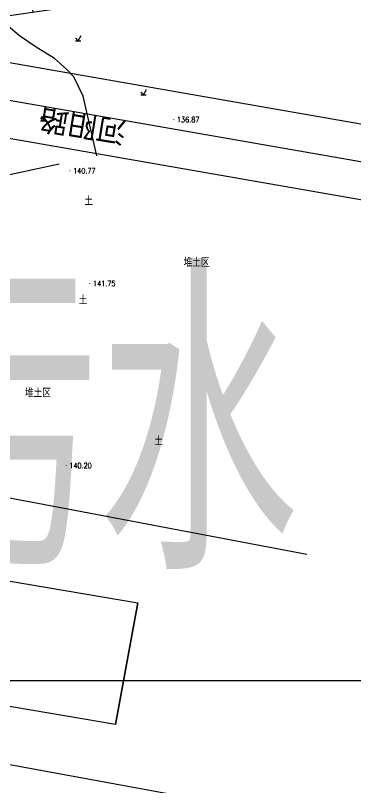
# Model space of a CAD drawing. Extents: x 529262 to 576451, y 2694391 to 2717535.
# Drawn here: x 562991.3 to 563055, y 2710312.2 to 2710456.8 of the extents above; entities that cross this region are included whole.
import ezdxf
from ezdxf.enums import TextEntityAlignment as Align
from ezdxf.xclip import XClip

# ---------------------------------------------------------------- set-up
doc = ezdxf.new("R2010")
doc.units = 0
doc.header["$XCLIPFRAME"] = 0
for name, color, linetype in [('DMTZ', 8, 'Continuous'), ('GCD', 8, 'Continuous'), ('JMD', 8, 'Continuous'), ('PP-COM', 7, 'Continuous'), ('RD-中线', 40, 'Continuous'), ('RD-红线', 7, 'Continuous'), ('RD-路名', 7, 'Continuous'), ('ZBTZ', 8, 'Continuous'), ('ZJ', 7, 'Continuous'), ('雨水管径标注_YH', 95, 'Continuous')]:
    doc.layers.add(name, color=color, linetype=linetype)
doc.layers.add('SXSS', color=5, linetype='Continuous', lineweight=0)
doc.styles.add('_TCH_DIM', font='smsim.shx', dxfattribs={"width": 0.75, "bigfont": 'smfs.shx'})
doc.styles.add('HZ', font='rs.shx', dxfattribs={"width": 0.8, "bigfont": 'hztxt.shx'})
doc.styles.add('SMEDI', font='smsim.shx', dxfattribs={"width": 0.75, "height": 3.5, "bigfont": 'smfs.shx'})
doc.styles.add('黑体', font='simhei.ttf')
doc.linetypes.add('10421', pattern='A,2,[150,AAA.SHX,S=0.5,R=0,X=0,Y=0.5],1e-11', length=2.00000000001)
doc.linetypes.add('1161', pattern='A,0,[149,AAA.SHX,S=0.15,R=0,X=0,Y=0],-1.6', length=1.6)

# ---------------------------------------------------------------- blocks, each defined once
blk = doc.blocks.new('A$C19FD0107')
at = {"layer": 'RD-中线', "color": 8, "linetype": 'Continuous', "flags": 128}
blk.add_lwpolyline([(-7487.556355193257, 15959.44952396257), (-8069.051267959177, 16060.96436188417)], dxfattribs=at)
at = {"layer": 'RD-红线', "color": 8, "linetype": 'Continuous', "flags": 128}
for points in [[(-7803.981247417629, 16021.79546504049), (-8046.069219335914, 16064.05812408077)], [(-7806.465482056141, 16008.0174164502), (-8048.687995202839, 16050.30356311006)], [(-8064.224780417979, 15936.27669776417), (-8064.223672509193, 15936.27649456682), (-7831.849437870085, 15893.65763433976)]]:
    blk.add_lwpolyline(points, dxfattribs=at)
blk = doc.blocks.new('A$C78DC5665')
at = {"layer": '雨水管径标注_YH', "color": 2}
for p, q in [((0.9190037162043154, 35.53527042578207), (0.9190037162043154, -12.17966610164149)), ((0.9190037157386541, 7.019373897870537), (7.254686915781349, 7.019373897870537)), ((0.9190037157386541, 2.219613898021635), (7.254686915781349, 2.21961389813805)), ((0.9190037162043154, -2.580146101827268), (7.25468691624701, -2.580146101710852)), ((0.9190037166699767, -7.37990610167617), (7.254686916712672, -7.37990610167617)), ((0.9190037162043154, -12.17966610164149), (7.25468691624701, -12.17966610164149))]:
    blk.add_line(p, q, dxfattribs=at)
at = {"layer": '雨水管径标注_YH', "color": 2, "const_width": 0.9187500000000002}
for points in [[(0.4596287165768445, 35.53527042554924, 1), (1.378378716763109, 35.53527042543283, 1)], [(0.4596287165768445, 32.66740410571219, 1), (1.378378716763109, 32.66740410571219, 1)], [(0.4596287165768445, 29.81993197783595, 1), (1.378378716763109, 29.81993197783595, 1)], [(0.4596287161111832, 26.91276265186025, 1), (1.378378716297448, 26.91276265186025, 1)], [(0.4596287161111832, 24.01748768793186, 1), (1.378378716297448, 24.01748768793186, 1)]]:
    blk.add_lwpolyline(points, format="xyb", close=True, dxfattribs=at)
at = {"layer": '雨水管径标注_YH', "color": 2, "style": 'SMEDI', "width": 0.75}
for s, p in [('左岸污水管', (8.00533064454794, 4.861344539036509)), ('护墙顶边线', (8.0053306450136, -0.05510380765190348)), ('护墙中心线', (8.005330645479262, -4.854863807500806)), ('护墙顶边线', (8.005330645479262, -9.654623807349708)), ('右岸污水管', (8.005330645479262, -14.45438380731503))]:
    blk.add_text(s, height=3.5, dxfattribs=at).set_placement(p)
blk = doc.blocks.new('GC200')
at = {"linetype": 'Continuous', "const_width": 0.2, "flags": 128}
blk.add_lwpolyline([(-0.1, 0, 1), (0.1, 0, 1)], format="xyb", close=True, dxfattribs=at)
blk = doc.blocks.new('gc123')
at = {"color": 8}
for p, q in [((-1, 0), (1, 0)), ((0, 0), (-0.8, 1)), ((0, 0), (1.199999999999999, 2))]:
    blk.add_line(p, q, dxfattribs=at)

msp = doc.modelspace()

# ---------------------------------------------------------------- linework, layer by layer
at = {"layer": 'Defpoints', "color": 1}
msp.add_lwpolyline([(563132.1480176683, 2710332.167592135), (562971.417688469, 2710332.167594273), (562946.7545541724, 2710377.510703729)], dxfattribs=at)
at = {"layer": 'DMTZ', "linetype": '10421', "flags": 128}
msp.add_lwpolyline([(562943.8429270474, 2710335.820705438), (562944.5349908789, 2710337.208166282), (562946.1306971875, 2710345.43861579), (562947.721344441, 2710355.512438459), (562952.6474794883, 2710371.457033365), (562956.6019334289, 2710377.044531127), (562961.4576261857, 2710382.994409681), (562972.803, 2710403.56), (562973.161, 2710408.046), (562974.884, 2710412.934), (562983.2523833341, 2710425.544565476), (562999.4988488993, 2710429.017164759)], dxfattribs=at)
at = {"layer": 'JMD', "linetype": 'Continuous', "flags": 128}
msp.add_lwpolyline([(563010.0987066902, 2710324.005636541), (562965.56, 2710331.549), (562969.719, 2710354.36), (563014.2577066901, 2710346.81663654)], close=True, dxfattribs=at)
msp.add_lwpolyline([(563010.0987066902, 2710324.005636541), (563014.2577066902, 2710346.816636541)], dxfattribs=at)
at = {"layer": 'ZBTZ', "linetype": 'Continuous'}
msp.add_lwpolyline([(563006.5761228686, 2710430.529896031), (563004.0383993934, 2710441.726949822), (563002.2546494417, 2710445.325038125), (563000.898027407, 2710446.780080058), (562998.6816494417, 2710448.779038125), (562995.2246494417, 2710450.916038125), (562992.1296494417, 2710453.043038125), (562988.6926494417, 2710455.935038125), (562986.7056494417, 2710457.615038124)], dxfattribs=at)
at = {"layer": 'ZBTZ', "linetype": '1161', "flags": 128}
msp.add_lwpolyline([(562959.745, 2710333.512), (562964.076, 2710356.206), (562965.623, 2710358.441), (562967.452, 2710360.183), (562970.879, 2710362.39), (562971.409, 2710362.594), (562972.749, 2710369.781), (563045.8900510948, 2710355.90400836)], dxfattribs=at)

# ---------------------------------------------------------------- block references
at = {"layer": 'GCD', "color": 3, "linetype": 'Continuous'}
ref = msp.add_blockref('GC200', (563020.9888261696, 2710437.320123199, 136.873), dxfattribs=dict(at, xscale=0.5, yscale=0.5, zscale=0.5))
ref.add_attrib('height', '136.87', dxfattribs={"linetype": 'Continuous', "height": 1, "style": 'HZ', "width": 0.8}).set_placement((563021.5888261696, 2710437.320123199, 136.873), align=Align.MIDDLE_LEFT)
ref = msp.add_blockref('GC200', (563001.5455133888, 2710427.730238577, 140.773), dxfattribs=dict(at, xscale=0.5, yscale=0.5, zscale=0.5))
ref.add_attrib('height', '140.77', dxfattribs={"linetype": 'Continuous', "height": 1, "style": 'HZ', "width": 0.8}).set_placement((563002.1455133888, 2710427.730238577, 140.773), align=Align.MIDDLE_LEFT)
ref = msp.add_blockref('GC200', (563005.2780585294, 2710406.61603181, 141.753), dxfattribs=dict(at, xscale=0.5, yscale=0.5, zscale=0.5))
ref.add_attrib('height', '141.75', dxfattribs={"linetype": 'Continuous', "height": 1, "style": 'HZ', "width": 0.8}).set_placement((563005.8780585293, 2710406.61603181, 141.753), align=Align.MIDDLE_LEFT)
ref = msp.add_blockref('GC200', (563000.8336852002, 2710372.505808789, 140.203), dxfattribs=dict(at, xscale=0.5, yscale=0.5, zscale=0.5))
ref.add_attrib('height', '140.20', dxfattribs={"linetype": 'Continuous', "height": 1, "style": 'HZ', "width": 0.8}).set_placement((563001.4336852002, 2710372.505808789, 140.203), align=Align.MIDDLE_LEFT)
at = {"layer": 'PP-COM'}
ref = msp.add_blockref('A$C19FD0107', (570997.9927985519, 2694390.602628201), dxfattribs=at)
XClip(ref).set_block_clipping_path([(-9366.438313488383, 14428.60439108219), (-3328.44807433628, 17452.748486375436)])
at = {"layer": 'ZBTZ', "linetype": 'Continuous', "xscale": 0.5, "yscale": 0.5}
for p in [(563003.0735269495, 2710452.059460812), (563015.2875525937, 2710441.95598055), (562996.5216374731, 2710437.106316473)]:
    msp.add_blockref('gc123', p, dxfattribs=at)
at = {"layer": '雨水管径标注_YH', "rotation": 98.24801158469712}
msp.add_blockref('A$C78DC5665', (562996.9741192386, 2710456.87302655), dxfattribs=at)

# ---------------------------------------------------------------- texts
at = {"layer": 'Defpoints', "color": 1, "style": '_TCH_DIM', "width": 0.75}
msp.add_text('污水', height=52.86919831223629, rotation=359.9999992379171, dxfattribs=at).set_placement((562969.0455115758, 2710353.167594305))
at = {"layer": 'RD-路名', "color": 7, "style": '黑体'}
msp.add_text('河阳路', height=4, rotation=170.7259797112796, dxfattribs=at).set_placement((563003.8802841769, 2710436.019985314), align=Align.MIDDLE)
at = {"layer": 'SXSS', "color": 8, "linetype": 'Continuous', "style": 'HZ', "width": 0.8}
for p in [(563005.0737310365, 2710422.217645519), (563004.0173166017, 2710403.638214137), (563018.1734488215, 2710377.246984684)]:
    msp.add_text('土', height=1.5, dxfattribs=at).set_placement(p, align=Align.MIDDLE)
at = {"layer": 'ZJ', "color": 8, "linetype": 'Continuous', "style": 'HZ', "width": 0.8}
for p in [(563025.2681044183, 2710410.676931566), (562995.5526171494, 2710386.235295341)]:
    msp.add_text('堆土区', height=1.5, dxfattribs=at).set_placement(p, align=Align.MIDDLE)

doc.saveas('drawing.dxf')
